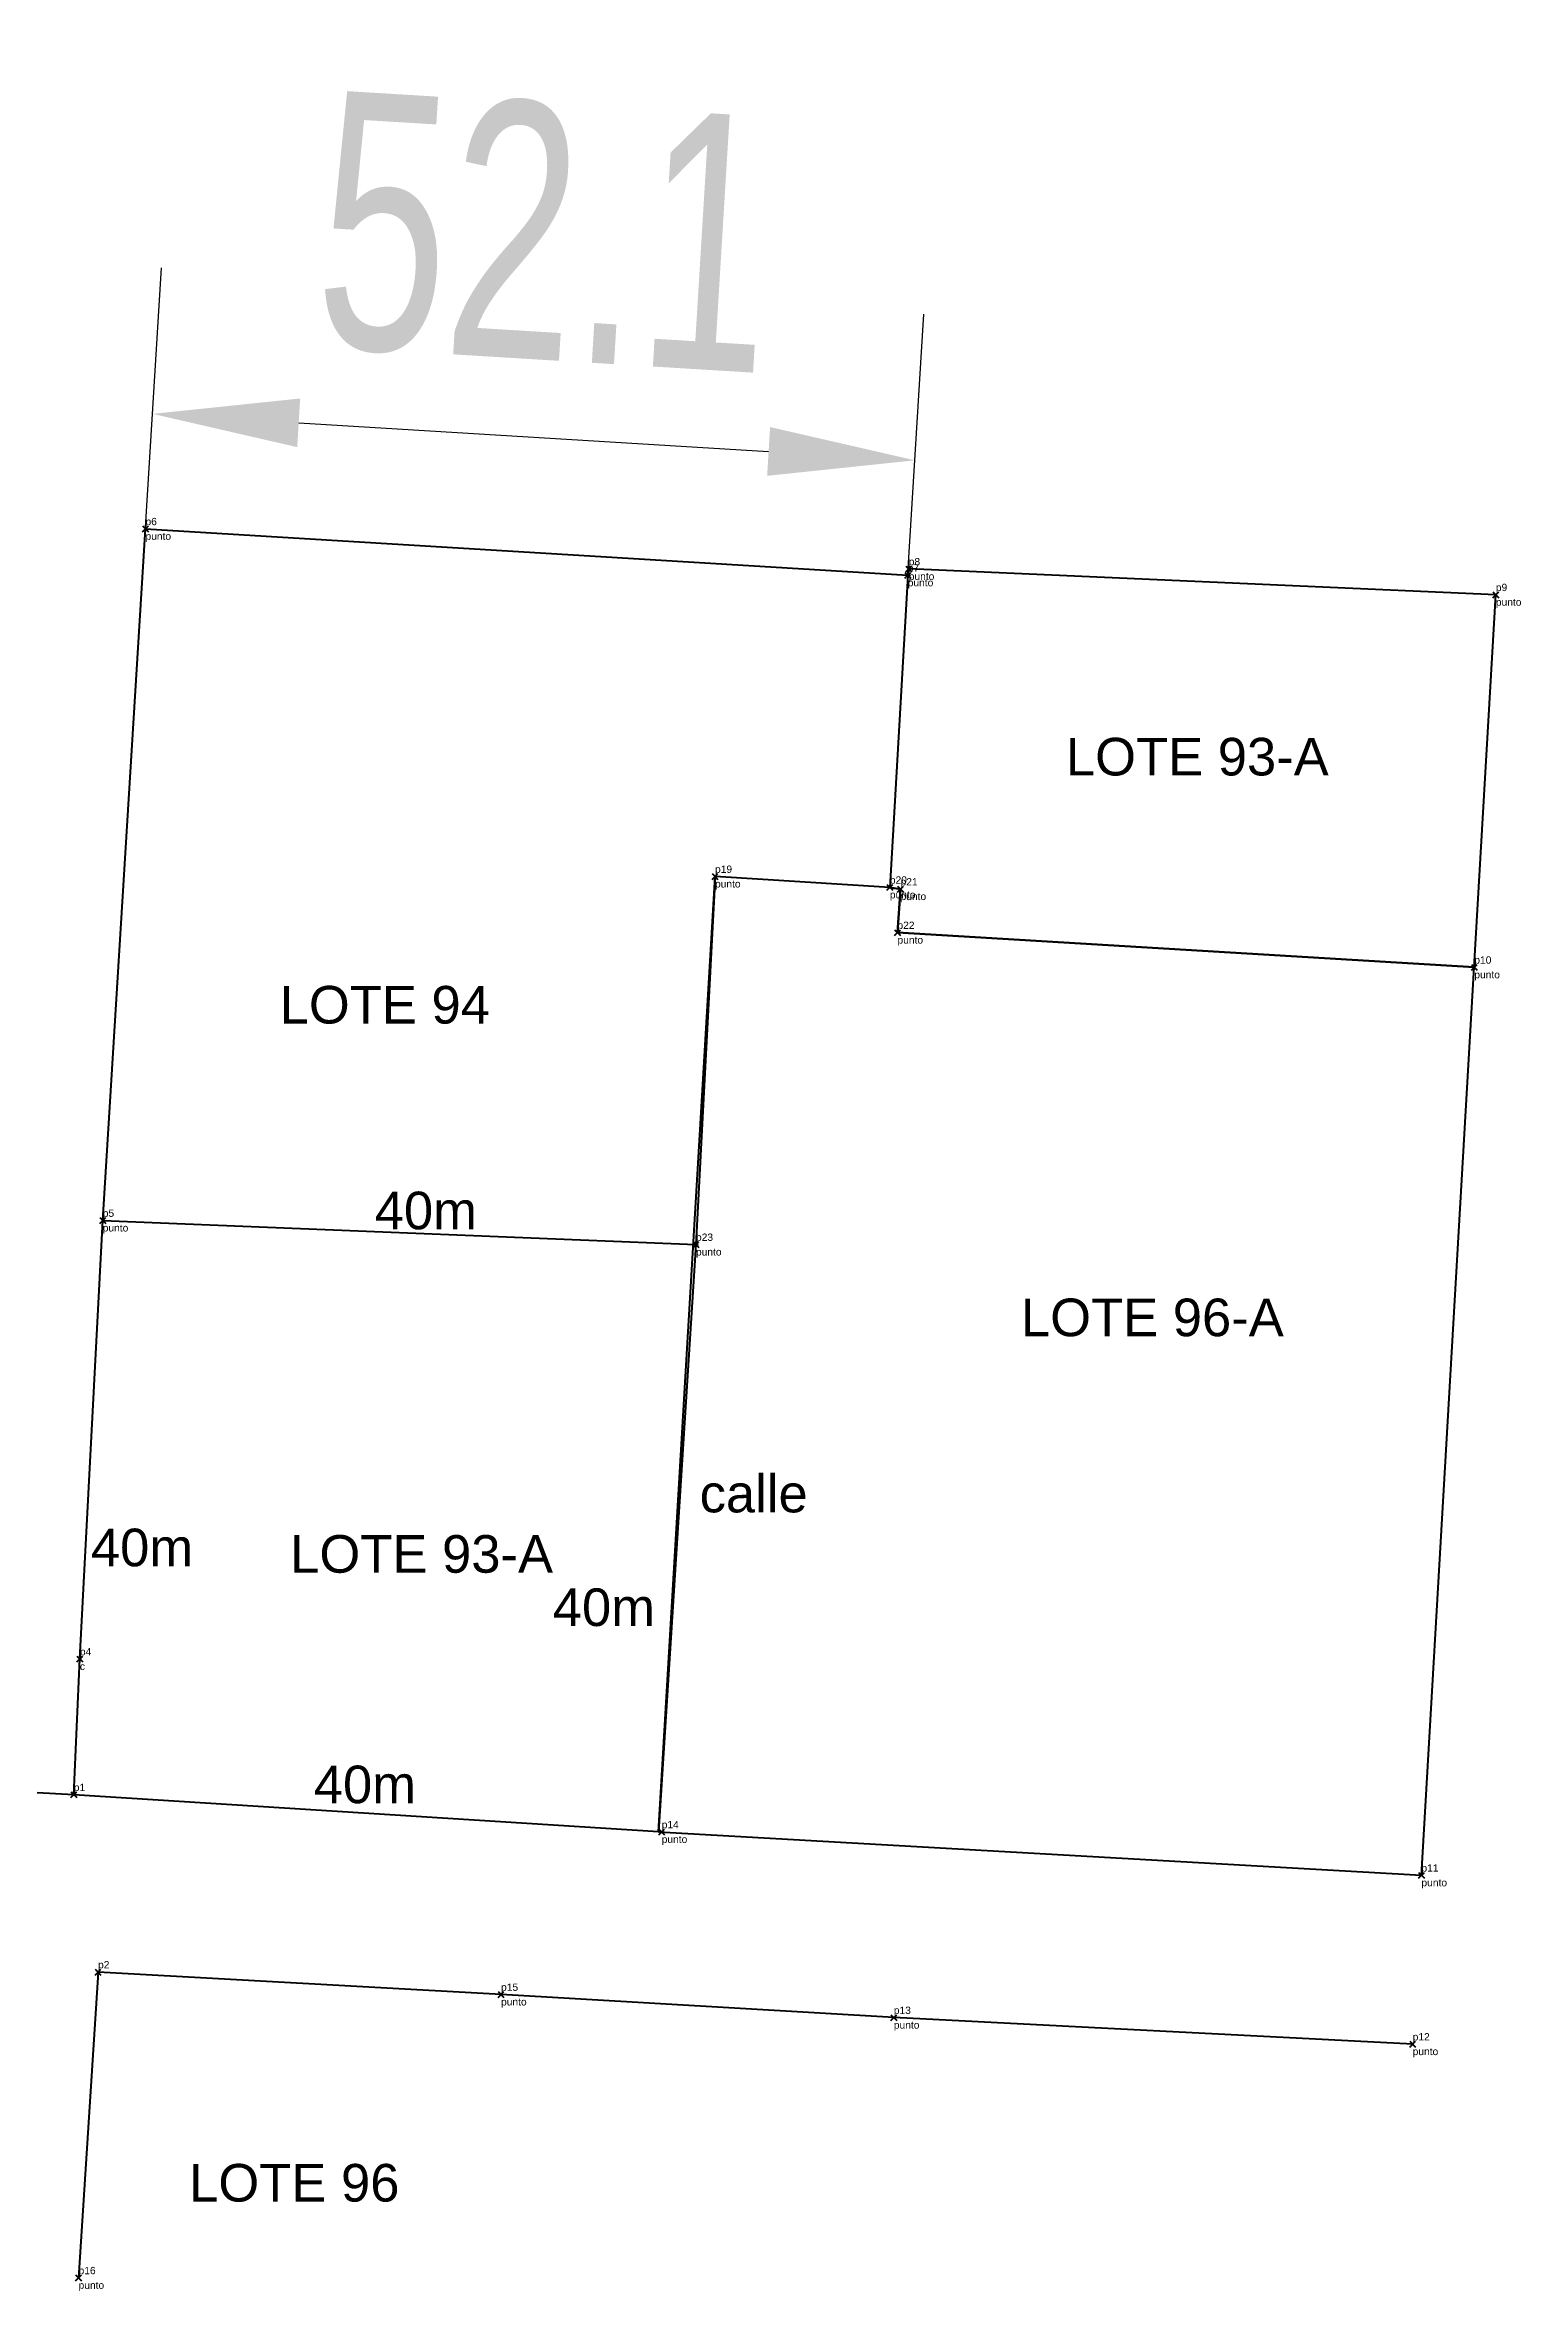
# Model space of a CAD drawing. Header units: millimetres. Extents: x 611827 to 612701, y 1320441 to 1320709.
# Drawn here: x 612101.9 to 612202.7, y 1320555.6 to 1320709 of the extents above; entities that cross this region are included whole.
import ezdxf

# ---------------------------------------------------------------- set-up
doc = ezdxf.new("R2010")
doc.units = ezdxf.units.MM
doc.header["$PDMODE"] = 3
doc.header["$PDSIZE"] = 0.2
doc.layers.get('0').update_dxf_attribs({"color": 1, "linetype": 'CONTINUOUS', "lineweight": 100})
doc.layers.get('Defpoints').update_dxf_attribs({"linetype": 'CONTINUOUS'})
for name, color, linetype, lineweight in [('c', 174, 'CONTINUOUS', 100), ('Point', 5, 'CONTINUOUS', 100), ('Point_Name', 1, 'CONTINUOUS', 100), ('punto', 174, 'CONTINUOUS', 100)]:
    doc.layers.add(name, color=color, linetype=linetype, lineweight=lineweight)
doc.styles.get("Standard").update_dxf_attribs({"font": 'arial.ttf', "width": 0.65})
doc.dimstyles.new('ISO-25', dxfattribs={"dimtxt": 2.5, "dimasz": 2.5, "dimexe": 1.25, "dimexo": 0.625, "dimtad": 1, "dimtxsty": 'Standard', "dimcen": 2.5, "dimadec": 0, "dimazin": 0, "dimtfac": 1, "dimtmove": 0, "dimatfit": 3, "dimfxl": 1, "dimarcsym": 0})

# ---------------------------------------------------------------- blocks, each defined once
blk = doc.blocks.new('*D4')
at = {"color": 6, "lineweight": -2, "transparency": 16777216}
for p, q in [((612108.74, 1320676.06), (612109.82, 1320693.79)), ((612160.79, 1320672.89), (612161.87, 1320690.62)), ((612119.19, 1320683.2), (612151.28, 1320681.24))]:
    blk.add_line(p, q, dxfattribs=at)
at = {"color": 6, "transparency": 16777216}
for points in [[(612119.29, 1320684.86), (612119.09, 1320681.54), (612109.21, 1320683.81)], [(612151.38, 1320682.91), (612151.18, 1320679.58), (612161.26, 1320680.64)]]:
    blk.add_solid(points, dxfattribs=at)
at = {"layer": 'Defpoints', "color": 0, "transparency": 16777216}
for p in [(612161.26, 1320680.64), (612108.73, 1320675.96, 79.3), (612160.78, 1320672.79, 78.65)]:
    blk.add_point(p, dxfattribs=at)
at = {"color": 3, "transparency": 16777216, "insert": (612136.08, 1320696.13), "char_height": 17.5, "attachment_point": 5, "rotation": 356.5138}
blk.add_mtext('52.1', dxfattribs=at)

msp = doc.modelspace()

# ---------------------------------------------------------------- linework, layer by layer
at = {"color": 7, "true_color": 0xffffff}
for points, elevation in [([(612103.83, 1320589.52), (612044.08, 1320592.77), (612050, 1320679.13)], 78.67), ([(612143.75, 1320586.99), (612147.62, 1320652.22)], 78.67), ([(612195.26, 1320572.49), (612159.83, 1320574.3), (612133.01, 1320575.88), (612105.49, 1320577.41), (612104.16, 1320556.53)], 77.49)]:
    msp.add_lwpolyline(points, dxfattribs=dict(at, elevation=elevation))
at = {"color": 2, "elevation": 80.31}
msp.add_lwpolyline([(612103.83, 1320589.52), (612104.25, 1320598.79), (612105.81, 1320628.73), (612108.73, 1320675.96), (612160.78, 1320672.79), (612159.56, 1320651.48), (612147.62, 1320652.22), (612146.32, 1320627.09), (612143.75, 1320586.99), (612103.83, 1320589.52)], dxfattribs=at)
at = {"color": 3, "elevation": 79.15}
msp.add_lwpolyline([(612159.56, 1320651.48), (612160.29, 1320651.36), (612160.08, 1320648.39), (612199.47, 1320646.02), (612200.94, 1320671.46), (612160.85, 1320673.22), (612160.78, 1320672.79), (612159.56, 1320651.48)], dxfattribs=at)
at = {"color": 4, "elevation": 78.67}
msp.add_lwpolyline([(612143.75, 1320586.99), (612195.86, 1320584.02), (612199.47, 1320646.02), (612160.08, 1320648.39), (612160.29, 1320651.36), (612159.56, 1320651.48), (612147.62, 1320652.22), (612146.32, 1320627.09), (612143.75, 1320586.99)], dxfattribs=at)
at = {"color": 6, "elevation": 78.67}
msp.add_lwpolyline([(612143.75, 1320586.99), (612103.83, 1320589.52), (612104.25, 1320598.79), (612105.81, 1320628.73), (612146.32, 1320627.09), (612143.75, 1320586.99)], dxfattribs=at)
at = {"color": 7, "true_color": 0xffffff}
msp.add_circle((612146.32, 1320627.09, 78.65), 0.1, dxfattribs=at)
at = {"layer": 'c', "color": 7}
msp.add_point((612104.25, 1320598.79, 79.64), dxfattribs=at)
at = {"layer": 'Point', "color": 7}
for p in [(612103.83, 1320589.52, 80.31), (612105.49, 1320577.41, 80.34)]:
    msp.add_point(p, dxfattribs=at)
at = {"layer": 'punto', "color": 7}
for p in [(612108.73, 1320675.96, 79.3), (612160.78, 1320672.79, 78.65), (612160.85, 1320673.22, 78.63), (612200.94, 1320671.46, 77.59), (612147.62, 1320652.22, 78.9), (612159.56, 1320651.48, 79.15), (612160.29, 1320651.36, 79.14), (612160.08, 1320648.39, 79.11), (612199.47, 1320646.02, 77.79), (612105.81, 1320628.73, 79.56), (612146.32, 1320627.09, 78.65), (612143.98, 1320586.98, 78.67), (612195.86, 1320584.02, 77.83), (612133.01, 1320575.88, 78.88), (612159.83, 1320574.3, 78.33), (612195.26, 1320572.49, 77.49), (612104.16, 1320556.53, 79.38)]:
    msp.add_point(p, dxfattribs=at)

# ---------------------------------------------------------------- texts
at = {"layer": 'c', "color": 7}
for s, p in [('c', (612104.25, 1320598.04)), ('p4', (612104.25, 1320599.04))]:
    msp.add_text(s, height=0.5, dxfattribs=at).set_placement(p)
at = {"layer": 'Point_Name', "color": 7}
for s, p in [('p1', (612103.83, 1320589.77)), ('p2', (612105.49, 1320577.66))]:
    msp.add_text(s, height=0.5, dxfattribs=at).set_placement(p)
at = {"layer": 'punto', "color": 7}
for s, height, p in [('p6', 0.5, (612108.73, 1320676.21)), ('punto', 0.5, (612108.73, 1320675.21)), ('p8', 0.5, (612160.85, 1320673.47)), ('p7', 0.5, (612160.78, 1320673.04)), ('punto', 0.5, (612160.78, 1320672.04)), ('punto', 0.5, (612160.85, 1320672.47)), ('p9', 0.5, (612200.94, 1320671.71)), ('punto', 0.5, (612200.94, 1320670.71)), ('LOTE 93-A', 2.569, (612171.58, 1320659.12, 79.15)), ('p19', 0.5, (612147.62, 1320652.47)), ('p20', 0.5, (612159.56, 1320651.73)), ('p21', 0.5, (612160.29, 1320651.61)), ('punto', 0.5, (612147.62, 1320651.47)), ('punto', 0.5, (612159.56, 1320650.73)), ('punto', 0.5, (612160.29, 1320650.61)), ('p22', 0.5, (612160.08, 1320648.64)), ('punto', 0.5, (612160.08, 1320647.64)), ('p10', 0.5, (612199.47, 1320646.27)), ('LOTE 94', 2.569, (612117.89, 1320642.18)), ('punto', 0.5, (612199.47, 1320645.27)), ('40m', 2.569, (612124.38, 1320628.13, 78.67)), ('p5', 0.5, (612105.81, 1320628.98)), ('punto', 0.5, (612105.81, 1320627.98)), ('p23', 0.5, (612146.32, 1320627.34)), ('punto', 0.5, (612146.32, 1320626.34)), ('LOTE 96-A', 2.569, (612168.51, 1320620.83)), ('calle', 2.569, (612146.57, 1320608.8, 78.67)), ('40m', 2.569, (612105, 1320605.12, 78.67)), ('LOTE 93-A', 2.569, (612118.61, 1320604.68)), ('40m', 2.569, (612136.54, 1320601.04, 78.67)), ('40m', 2.569, (612120.22, 1320588.94, 78.67)), ('p14', 0.5, (612143.98, 1320587.23)), ('punto', 0.5, (612143.98, 1320586.23)), ('p11', 0.5, (612195.86, 1320584.27)), ('punto', 0.5, (612195.86, 1320583.27)), ('p15', 0.5, (612133.01, 1320576.13)), ('punto', 0.5, (612133.01, 1320575.13)), ('p13', 0.5, (612159.83, 1320574.55)), ('punto', 0.5, (612159.83, 1320573.55)), ('p12', 0.5, (612195.26, 1320572.74)), ('punto', 0.5, (612195.26, 1320571.74)), ('LOTE 96', 2.569, (612111.71, 1320561.74)), ('p16', 0.5, (612104.16, 1320556.78)), ('punto', 0.5, (612104.16, 1320555.78))]:
    msp.add_text(s, height=height, dxfattribs=at).set_placement(p)

# ---------------------------------------------------------------- dimensions: what is measured, and where the dimension line sits
at = {"color": 7, "true_color": 0xffffff}
dim = msp.add_aligned_dim(p1=(612108.73, 1320675.96, 79.3), p2=(612160.78, 1320672.79, 78.65), distance=7.86, dimstyle='ISO-25', override={"dimscale": 0.05, "dimtxt": 350, "dimasz": 200, "dimexe": 200, "dimexo": 2, "dimgap": 100, "dimdec": 1, "dimdsep": 46, "dimclrd": 6, "dimclre": 6, "dimclrt": 3, "dimtdec": 1}, dxfattribs=at)
dim.commit()
dim.dimension.update_dxf_attribs({"geometry": '*D4', "text_midpoint": (612136.08, 1320696.13)})

doc.saveas('drawing.dxf')
